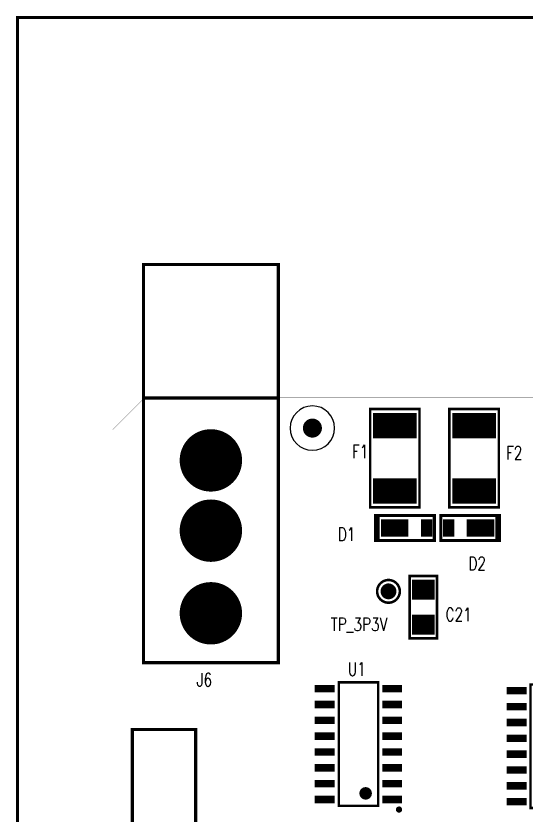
# Model space of a CAD drawing. Extents: x -305 to 3505, y -905 to 3905.
# Drawn here: x -305 to 1304, y 1384 to 3905 of the extents above; entities that cross this region are included whole.
import ezdxf
from ezdxf.enums import TextEntityAlignment as Align

# ---------------------------------------------------------------- set-up
doc = ezdxf.new("R2010")
doc.units = 0
doc.linetypes.add('KEEPOUT_00011110$0', pattern=[2, 1, 1])
for name, color, linetype in [('2D_LINE_00', 1, 'CONTINUOUS'), ('2D_LINE_26', 1, 'CONTINUOUS'), ('BOARD_OUTLINE_00', 255, 'CONTINUOUS'), ('DRIL_NPLTE_THRU_01', 16, 'CONTINUOUS'), ('DRIL_PLTE_THRU_01', 16, 'CONTINUOUS'), ('DRIL_SYMBOL', 255, 'CONTINUOUS'), ('KEEPOUT_-1', 255, 'CONTINUOUS'), ('PADS_INNER', 1, 'CONTINUOUS'), ('PADS_TOP', 1, 'CONTINUOUS'), ('PART_NAME_26', 130, 'CONTINUOUS'), ('PART_TOP_2DLINE_26', 1, 'CONTINUOUS')]:
    doc.layers.add(name, color=color, linetype=linetype)
doc.styles.add('W6', font='simplex', dxfattribs={"width": 0.75})

# ---------------------------------------------------------------- blocks, each defined once
blk = doc.blocks.new('SMOOTH_1')
at = {"const_width": 0.5}
blk.add_lwpolyline([(-0.25, 0, 1), (0.25, 0, 1)], format="xyb", close=True, dxfattribs=at)
blk = doc.blocks.new('BOARD_1')
at = {"layer": 'BOARD_OUTLINE_00', "const_width": 1}
blk.add_lwpolyline([(0, 0), (0, 2600.3), (99.8, 2700.1), (3099.7, 2700.1), (3199.8, 2599.9), (3199.8, 0)], close=True, dxfattribs=at)
at = {"layer": 'BOARD_OUTLINE_00'}
for p in [(99.8, 2700.1), (0, 2600.3)]:
    blk.add_blockref('SMOOTH_1', p, dxfattribs=at)
blk = doc.blocks.new('SMOOTH_10')
at = {"const_width": 5}
blk.add_lwpolyline([(-2.5, 0, 1), (2.5, 0, 1)], format="xyb", close=True, dxfattribs=at)
blk = doc.blocks.new('DRAWING_26')
at = {"layer": '2D_LINE_26', "const_width": 10}
blk.add_lwpolyline([(0, 0), (-200, 0), (-200, -825), (0, -825)], close=True, dxfattribs=at)
at = {"layer": '2D_LINE_26'}
for p in [(-200, 0), (0, 0), (-200, -825), (0, -825)]:
    blk.add_blockref('SMOOTH_10', p, dxfattribs=at)
blk = doc.blocks.new('DRAWING_345')
at = {"layer": '2D_LINE_00', "const_width": 10}
blk.add_lwpolyline([(300, 0), (4100, 0), (4100, -4800), (300, -4800)], close=True, dxfattribs=at)
at = {"layer": '2D_LINE_00'}
blk.add_blockref('SMOOTH_10', (300, 0), dxfattribs=at)
blk = doc.blocks.new('SMOOTH_8')
at = {"const_width": 4}
blk.add_lwpolyline([(-2, 0, 1), (2, 0, 1)], format="xyb", close=True, dxfattribs=at)
blk = doc.blocks.new('PART_BODY_TOP_5')
at = {"layer": 'PART_TOP_2DLINE_26', "const_width": 8}
blk.add_lwpolyline([(-98.4, -43.3), (98.4, -43.3), (98.4, 43.3), (-98.4, 43.3), (-98.4, -43.3)], dxfattribs=at)
at = {"layer": 'PART_TOP_2DLINE_26'}
for p in [(-98.4, 43.3), (98.4, 43.3), (-98.4, -43.3), (-98.4, -43.3), (98.4, -43.3)]:
    blk.add_blockref('SMOOTH_8', p, dxfattribs=at)
blk = doc.blocks.new('DRIL_HOLE_0')
blk.add_lwpolyline([(0, 0, 1), (0, 0, 1)], format="xyb", close=True)
blk = doc.blocks.new('PAD_0')
blk.add_lwpolyline([(0, 0, 1), (0, 0, 1)], format="xyb", close=True)
blk = doc.blocks.new('PAD_6')
at = {"const_width": 63}
blk.add_lwpolyline([(-35.5, 0), (35.5, 0)], dxfattribs=at)
blk = doc.blocks.new('STK_TOP_7')
at = {"layer": 'DRIL_PLTE_THRU_01'}
blk.add_blockref('DRIL_HOLE_0', (0, 0), dxfattribs=at)
at = {"layer": 'PADS_INNER'}
blk.add_blockref('PAD_0', (0, 0), dxfattribs=at)
at = {"layer": 'PADS_TOP', "rotation": 90}
blk.add_blockref('PAD_6', (0, 0), dxfattribs=at)
blk = doc.blocks.new('SYM_TOP_6')
for name, p in [('STK_TOP_7', (-55.1, 0)), ('STK_TOP_7', (55.1, 0)), ('PART_BODY_TOP_5', (0, 0))]:
    blk.add_blockref(name, p)
blk = doc.blocks.new('PART_TOP_23')
blk.add_blockref('SYM_TOP_6', (0, 0))
at = {"layer": 'PART_NAME_26', "style": 'W6', "width": 0.75}
blk.add_text('C21', height=42, rotation=90, dxfattribs=at).set_placement((44, 70))
blk = doc.blocks.new('SMOOTH_7$874015748')
at = {"const_width": 3.94}
blk.add_lwpolyline([(-2, 0, 1), (2, 0, 1)], format="xyb", close=True, dxfattribs=at)
blk = doc.blocks.new('PART_BODY_TOP_8')
at = {"layer": 'PART_TOP_2DLINE_26', "const_width": 7.87}
blk.add_lwpolyline([(-155, 78), (155, 78), (155, -78), (-155, -78)], close=True, dxfattribs=at)
at = {"layer": 'PART_TOP_2DLINE_26'}
for p in [(-155, 78), (155, 78), (-155, -78), (155, -78)]:
    blk.add_blockref('SMOOTH_7$874015748', p, dxfattribs=at)
blk = doc.blocks.new('PAD_7')
at = {"const_width": 80}
blk.add_lwpolyline([(-69, 0), (69, 0)], dxfattribs=at)
blk = doc.blocks.new('STK_TOP_14')
at = {"layer": 'DRIL_PLTE_THRU_01'}
blk.add_blockref('DRIL_HOLE_0', (0, 0), dxfattribs=at)
at = {"layer": 'PADS_INNER'}
blk.add_blockref('PAD_0', (0, 0), dxfattribs=at)
at = {"layer": 'PADS_TOP', "rotation": 90}
blk.add_blockref('PAD_7', (0, 0), dxfattribs=at)
blk = doc.blocks.new('SYM_TOP_9')
for name, p in [('STK_TOP_14', (-103, 0)), ('STK_TOP_14', (103, 0)), ('PART_BODY_TOP_8', (0, 0))]:
    blk.add_blockref(name, p)
blk = doc.blocks.new('PART_TOP_25')
blk.add_blockref('SYM_TOP_9', (0, 0))
at = {"layer": 'PART_NAME_26', "style": 'W6', "width": 0.75}
blk.add_text('F1', height=42, rotation=90, dxfattribs=at).set_placement((0, -135))
blk = doc.blocks.new('PART_TOP_26')
blk.add_blockref('SYM_TOP_9', (0, 0))
at = {"layer": 'PART_NAME_26', "style": 'W6', "width": 0.75}
blk.add_text('F2', height=42, rotation=90, dxfattribs=at).set_placement((4, 101))
blk = doc.blocks.new('PART_BODY_TOP_9')
at = {"layer": 'PART_TOP_2DLINE_26', "const_width": 8}
blk.add_lwpolyline([(-35.8, 0, 1), (35.8, 0, 1)], format="xyb", close=True, dxfattribs=at)
blk = doc.blocks.new('PAD_8')
at = {"const_width": 25}
blk.add_lwpolyline([(0, -12.5, 1), (0, 12.5, 1)], format="xyb", close=True, dxfattribs=at)
blk = doc.blocks.new('STK_TOP_15')
at = {"layer": 'DRIL_NPLTE_THRU_01'}
blk.add_blockref('DRIL_HOLE_0', (0, 0), dxfattribs=at)
at = {"layer": 'PADS_INNER'}
blk.add_blockref('PAD_0', (0, 0), dxfattribs=at)
at = {"layer": 'PADS_TOP'}
blk.add_blockref('PAD_8', (0, 0), dxfattribs=at)
blk = doc.blocks.new('SYM_TOP_10')
for name in ['PART_BODY_TOP_9', 'STK_TOP_15']:
    blk.add_blockref(name, (0, 0))
blk = doc.blocks.new('PART_TOP_27')
blk.add_blockref('SYM_TOP_10', (0, 0))
at = {"layer": 'PART_NAME_26', "style": 'W6', "width": 0.75}
blk.add_text('TP_3P3V', height=42, dxfattribs=at).set_placement((-182, -125))
blk = doc.blocks.new('PART_BODY_TOP_10')
at = {"layer": 'PART_TOP_2DLINE_26', "const_width": 10}
for points in [[(-102.4, 39.4), (-110.2, 39.4), (-110.2, -39.4), (-102.4, -39.4)], [(-102.4, 39.4), (74.8, 39.4), (74.8, -39.4), (-102.4, -39.4)]]:
    blk.add_lwpolyline(points, close=True, dxfattribs=at)
at = {"layer": 'PART_TOP_2DLINE_26'}
for p in [(-110.2, 39.4), (-102.4, 39.4), (-102.4, 39.4), (74.8, 39.4), (-110.2, -39.4), (-102.4, -39.4), (-102.4, -39.4), (74.8, -39.4)]:
    blk.add_blockref('SMOOTH_10', p, dxfattribs=at)
blk = doc.blocks.new('PAD_10')
at = {"const_width": 35.4}
blk.add_lwpolyline([(-27.6, 0), (27.6, 0)], dxfattribs=at)
blk = doc.blocks.new('STK_TOP_17')
at = {"layer": 'DRIL_PLTE_THRU_01'}
blk.add_blockref('DRIL_HOLE_0', (0, 0), dxfattribs=at)
at = {"layer": 'PADS_INNER'}
blk.add_blockref('PAD_0', (0, 0), dxfattribs=at)
at = {"layer": 'PADS_TOP', "rotation": 90}
blk.add_blockref('PAD_10', (0, 0), dxfattribs=at)
blk = doc.blocks.new('PAD_11')
at = {"const_width": 55.1}
blk.add_lwpolyline([(-43.3, 0), (43.3, 0)], dxfattribs=at)
blk = doc.blocks.new('STK_TOP_18')
at = {"layer": 'DRIL_PLTE_THRU_01'}
blk.add_blockref('DRIL_HOLE_0', (0, 0), dxfattribs=at)
at = {"layer": 'PADS_INNER'}
blk.add_blockref('PAD_0', (0, 0), dxfattribs=at)
at = {"layer": 'PADS_TOP'}
blk.add_blockref('PAD_11', (0, 0), dxfattribs=at)
blk = doc.blocks.new('SYM_TOP_11')
for name, p in [('STK_TOP_18', (-50.2, 0)), ('PART_BODY_TOP_10', (0, 0)), ('STK_TOP_17', (50.2, 0))]:
    blk.add_blockref(name, p)
blk = doc.blocks.new('PART_TOP_29')
blk.add_blockref('SYM_TOP_11', (0, 0))
at = {"layer": 'PART_NAME_26', "style": 'W6', "width": 0.75}
blk.add_text('D1', height=42, dxfattribs=at).set_placement((-230, -41))
blk = doc.blocks.new('PART_TOP_30')
blk.add_blockref('SYM_TOP_11', (0, 0))
at = {"layer": 'PART_NAME_26', "style": 'W6', "width": 0.75}
blk.add_text('D2', height=42, rotation=180, dxfattribs=at).set_placement((-12, 133))
blk = doc.blocks.new('PART_BODY_TOP_12')
at = {"layer": 'PART_TOP_2DLINE_26'}
for points, const_width in [([(-132.9, 206.7, 1), (-123, 206.7, 1)], 9.84), ([(-32.5, 155.5, 1), (-12.8, 155.5, 1)], 19.7)]:
    blk.add_lwpolyline(points, format="xyb", close=True, dxfattribs=dict(at, const_width=const_width))
at = {"layer": 'PART_TOP_2DLINE_26', "const_width": 7.87}
blk.add_lwpolyline([(-62, -194.9), (62, -194.9), (62, 194.9), (-62, 194.9)], close=True, dxfattribs=at)
at = {"layer": 'PART_TOP_2DLINE_26'}
for p in [(-62, 194.9), (62, 194.9), (-62, -194.9), (62, -194.9)]:
    blk.add_blockref('SMOOTH_7$874015748', p, dxfattribs=at)
blk = doc.blocks.new('PAD_12')
at = {"const_width": 23.6}
blk.add_lwpolyline([(-31.5, 0), (31.5, 0)], dxfattribs=at)
blk = doc.blocks.new('STK_TOP_21')
at = {"layer": 'DRIL_NPLTE_THRU_01'}
blk.add_blockref('DRIL_HOLE_0', (0, 0), dxfattribs=at)
at = {"layer": 'PADS_INNER'}
blk.add_blockref('PAD_0', (0, 0), dxfattribs=at)
at = {"layer": 'PADS_TOP'}
blk.add_blockref('PAD_12', (0, 0), dxfattribs=at)
blk = doc.blocks.new('SYM_TOP_13')
for name, p in [('PART_BODY_TOP_12', (0, 0)), ('STK_TOP_21', (-106.3, 175)), ('STK_TOP_21', (106.3, 175)), ('STK_TOP_21', (-106.3, 125)), ('STK_TOP_21', (106.3, 125)), ('STK_TOP_21', (-106.3, 75)), ('STK_TOP_21', (106.3, 75)), ('STK_TOP_21', (-106.3, 25)), ('STK_TOP_21', (106.3, 25)), ('STK_TOP_21', (-106.3, -25)), ('STK_TOP_21', (106.3, -25)), ('STK_TOP_21', (-106.3, -75)), ('STK_TOP_21', (106.3, -75)), ('STK_TOP_21', (-106.3, -125)), ('STK_TOP_21', (106.3, -125)), ('STK_TOP_21', (-106.3, -175)), ('STK_TOP_21', (106.3, -175))]:
    blk.add_blockref(name, p)
blk = doc.blocks.new('PART_TOP_35')
blk.add_blockref('SYM_TOP_13', (0, 0))
at = {"layer": 'PART_NAME_26', "style": 'W6', "width": 0.75}
blk.add_text('U1', height=42, rotation=-180, dxfattribs=at).set_placement((5.3, -236.7), align=Align.MIDDLE_CENTER)
blk = doc.blocks.new('PART_TOP_36')
blk.add_blockref('SYM_TOP_13', (0, 0))
at = {"layer": 'PART_NAME_26', "style": 'W6', "width": 0.75}
blk.add_text('U2', height=42, rotation=-180, dxfattribs=at).set_placement((-224.8, -43.5), align=Align.MIDDLE_CENTER)
blk = doc.blocks.new('PART_BODY_TOP_16')
at = {"layer": 'PART_TOP_2DLINE_26', "const_width": 10}
blk.add_lwpolyline([(-212.6, 637.8), (212.6, 637.8), (212.6, -618.1), (-212.6, -618.1)], close=True, dxfattribs=at)
blk.add_lwpolyline([(-212.6, -196.9), (212.6, -196.9)], dxfattribs=at)
at = {"layer": 'PART_TOP_2DLINE_26'}
for p in [(-212.6, 637.8), (212.6, 637.8), (-212.6, -196.9), (212.6, -196.9), (-212.6, -618.1), (212.6, -618.1)]:
    blk.add_blockref('SMOOTH_10', p, dxfattribs=at)
blk = doc.blocks.new('DRIL_SYMBOL_157$4803149606')
at = {"layer": 'DRIL_SYMBOL', "const_width": 2}
for points in [[(-10, 0), (10, 0)], [(0, -10), (0, 10)]]:
    blk.add_lwpolyline(points, dxfattribs=at)
blk = doc.blocks.new('DRIL_HOLE_157$4803149606')
at = {"const_width": 78.7}
blk.add_lwpolyline([(-39.4, 0, 1), (39.4, 0, 1)], format="xyb", close=True, dxfattribs=at)
blk.add_blockref('DRIL_SYMBOL_157$4803149606', (0, 0))
blk = doc.blocks.new('PAD_15')
at = {"const_width": 98.4}
blk.add_lwpolyline([(0, -49.2, 1), (0, 49.2, 1)], format="xyb", close=True, dxfattribs=at)
blk = doc.blocks.new('STK_TOP_79')
at = {"layer": 'DRIL_PLTE_THRU_01'}
blk.add_blockref('DRIL_HOLE_157$4803149606', (0, 0), dxfattribs=at)
at = {"layer": 'PADS_INNER'}
blk.add_blockref('PAD_15', (0, 0), dxfattribs=at)
at = {"layer": 'PADS_TOP'}
blk.add_blockref('PAD_15', (0, 0), dxfattribs=at)
blk = doc.blocks.new('SYM_TOP_17')
for name, p in [('PART_BODY_TOP_16', (0, 0)), ('STK_TOP_79', (0, 482.3)), ('STK_TOP_79', (0, 221.7)), ('STK_TOP_79', (0, 0))]:
    blk.add_blockref(name, p)
blk = doc.blocks.new('PART_TOP_40')
blk.add_blockref('SYM_TOP_17', (0, 0))
at = {"layer": 'PART_NAME_26', "style": 'W6', "width": 0.75}
blk.add_text('J6', height=42, rotation=180, dxfattribs=at).set_placement((44.8, 713.1))
blk = doc.blocks.new('PART_BODY_TOP_348')
at = {"layer": 'KEEPOUT_-1', "linetype": 'KEEPOUT_00011110$0'}
blk.add_lwpolyline([(-70, 0, 1), (70, 0, 1)], format="xyb", close=True, dxfattribs=at)
blk = doc.blocks.new('PAD_17')
at = {"const_width": 30}
blk.add_lwpolyline([(0, -15, 1), (0, 15, 1)], format="xyb", close=True, dxfattribs=at)
blk = doc.blocks.new('STK_TOP_98')
at = {"layer": 'DRIL_PLTE_THRU_01'}
blk.add_blockref('DRIL_HOLE_0', (0, 0), dxfattribs=at)
at = {"layer": 'PADS_INNER'}
blk.add_blockref('PAD_0', (0, 0), dxfattribs=at)
at = {"layer": 'PADS_TOP'}
blk.add_blockref('PAD_17', (0, 0), dxfattribs=at)
blk = doc.blocks.new('SYM_TOP_18')
for name in ['PART_BODY_TOP_348', 'STK_TOP_98']:
    blk.add_blockref(name, (0, 0))
blk = doc.blocks.new('PART_TOP_53')
blk.add_blockref('SYM_TOP_18', (0, 0))

msp = doc.modelspace()

# ---------------------------------------------------------------- block references
for name, p in [('DRAWING_345', (-600, 3900)), ('BOARD_1', (0, 0)), ('PART_TOP_53', (630, 2605)), ('PART_TOP_29', (940, 2290)), ('PART_TOP_27', (870, 2090)), ('DRAWING_26', (262, 1654))]:
    msp.add_blockref(name, p)
for name, p, rotation in [('PART_TOP_40', (309.8, 2503.1), 180), ('PART_TOP_25', (890, 2510), 270), ('PART_TOP_26', (1140, 2510), 270), ('PART_TOP_30', (1110, 2290), 180), ('PART_TOP_23', (980, 2040), 270), ('PART_TOP_35', (775.3, 1608.3), 180), ('PART_TOP_36', (1380.2, 1601.5), 180)]:
    msp.add_blockref(name, p, dxfattribs=dict(rotation=rotation))

doc.saveas('drawing.dxf')
